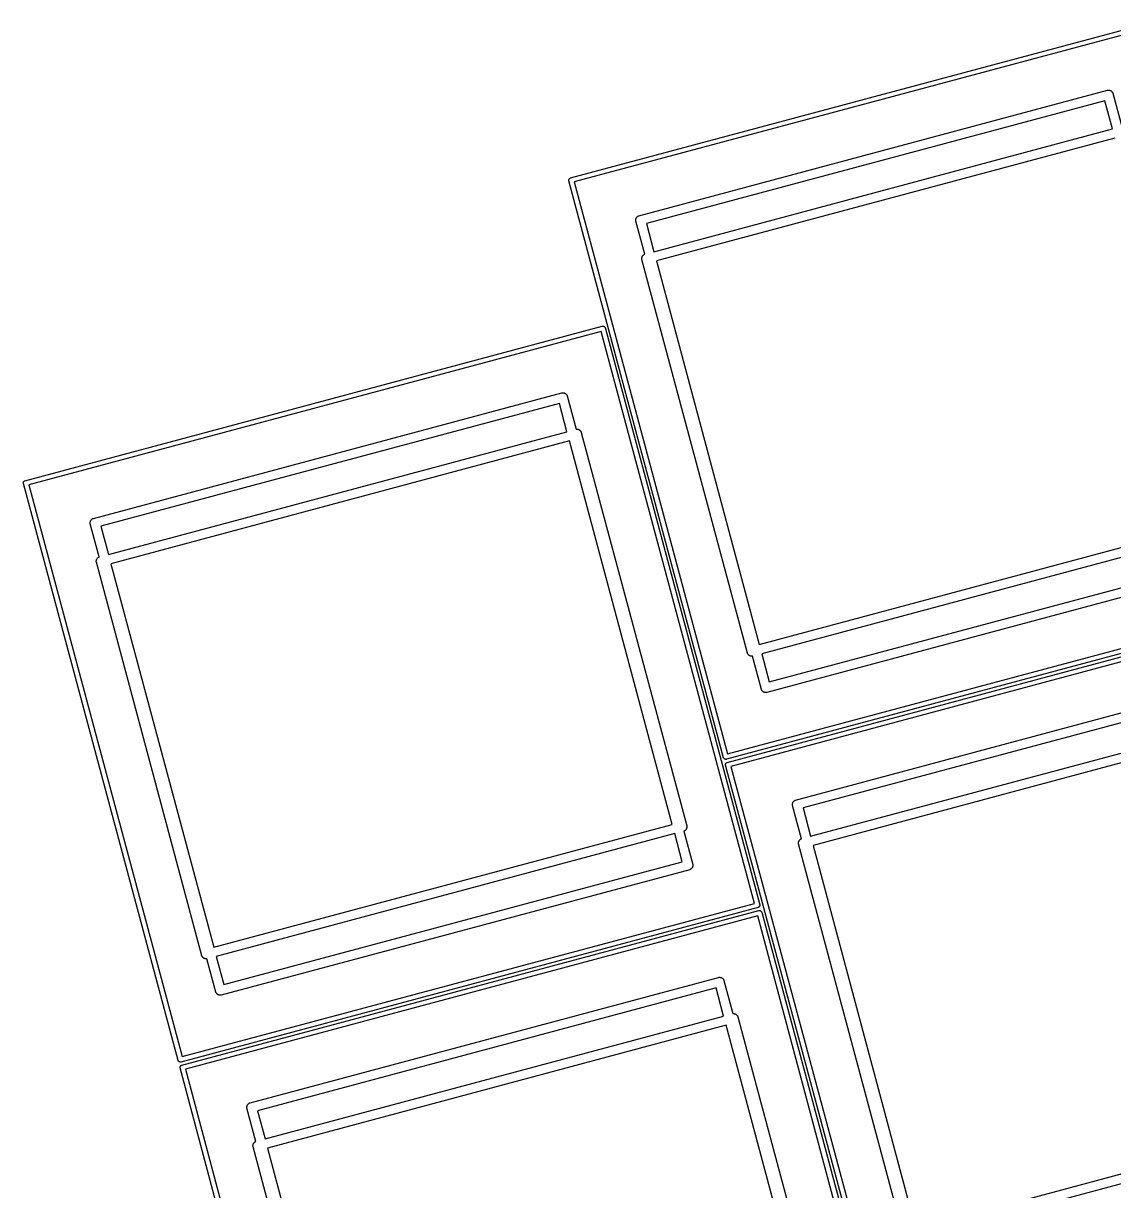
# Model space of a CAD drawing. Extents: x -24 to 329, y -138 to -2.
# Drawn here: x 166.77 to 201.08, y -58.55 to -21.79 of the extents above; entities that cross this region are included whole.
import ezdxf

# ---------------------------------------------------------------- set-up
doc = ezdxf.new("R2010")
doc.units = 0
doc.header["$MEASUREMENT"] = 0
doc.layers.add('BLACK', color=7, linetype='CONTINUOUS')

msp = doc.modelspace()

# ---------------------------------------------------------------- linework, layer by layer
at = {"layer": 'BLACK', "linetype": 'CONTINUOUS'}
for p, q in [((183.986, -26.6615), (202.155, -21.7933)), ((202.114, -21.9619), (184.106, -26.7872)), ((186.139, -27.8491), (200.885, -23.8979)), ((200.805, -24.2299), (186.374, -28.0967)), ((201.043, -25.1185), (200.805, -24.2299)), ((200.885, -23.8979), (200.898, -23.8944)), ((200.885, -23.8979), (200.885, -23.8979)), ((200.898, -23.8944), (200.911, -23.8956)), ((200.911, -23.8956), (200.924, -23.8945)), ((200.924, -23.8945), (200.937, -23.8979)), ((200.937, -23.8979), (200.95, -23.8991)), ((200.95, -23.8991), (200.962, -23.9047)), ((200.962, -23.9047), (200.975, -23.9081)), ((200.975, -23.9081), (200.986, -23.9158)), ((200.986, -23.9158), (200.998, -23.9214)), ((200.998, -23.9214), (201.008, -23.9308)), ((201.008, -23.9308), (201.018, -23.9385)), ((201.018, -23.9385), (201.026, -23.9494)), ((201.026, -23.9494), (201.036, -23.9588)), ((201.036, -23.9588), (201.041, -23.9709)), ((201.041, -23.9709), (201.049, -23.9818)), ((201.049, -23.9818), (201.052, -23.9947)), ((201.052, -23.9947), (201.052, -23.9947)), ((201.052, -23.9947), (201.333, -25.0409)), ((186.612, -28.9853), (201.043, -25.1185)), ((201.12, -25.4083), (186.69, -29.2751)), ((183.935, -26.7266), (183.937, -26.7201)), ((183.936, -26.7333), (183.935, -26.7266)), ((183.935, -26.7401), (183.936, -26.7333)), ((183.937, -26.7466), (183.935, -26.7401)), ((183.937, -26.7201), (183.938, -26.7133)), ((188.805, -44.915), (183.937, -26.7466)), ((183.937, -26.7466), (183.937, -26.7466)), ((183.938, -26.7133), (183.941, -26.7072)), ((183.941, -26.7072), (183.942, -26.7006)), ((183.942, -26.7006), (183.946, -26.6951)), ((183.946, -26.6951), (183.949, -26.689)), ((183.949, -26.689), (183.954, -26.6842)), ((183.954, -26.6842), (183.958, -26.6786)), ((183.958, -26.6786), (183.963, -26.6748)), ((183.963, -26.6748), (183.968, -26.67)), ((183.968, -26.67), (183.974, -26.6671)), ((183.974, -26.6671), (183.98, -26.6632)), ((183.98, -26.6632), (183.986, -26.6615)), ((183.986, -26.6615), (183.986, -26.6615)), ((184.106, -26.7872), (188.931, -44.7956)), ((186.049, -27.9391), (186.052, -27.9262)), ((186.052, -27.9262), (186.06, -27.9153)), ((186.06, -27.9153), (186.065, -27.9032)), ((186.065, -27.9032), (186.075, -27.8938)), ((186.075, -27.8938), (186.082, -27.8829)), ((186.082, -27.8829), (186.093, -27.8752)), ((186.093, -27.8752), (186.103, -27.8658)), ((186.103, -27.8658), (186.115, -27.8602)), ((186.115, -27.8602), (186.126, -27.8525)), ((186.126, -27.8525), (186.139, -27.8491)), ((186.139, -27.8491), (186.139, -27.8491)), ((186.038, -27.9773), (186.042, -27.9644)), ((186.04, -27.9906), (186.038, -27.9773)), ((186.038, -28.0039), (186.04, -27.9906)), ((186.042, -28.0167), (186.038, -28.0039)), ((186.042, -27.9644), (186.043, -27.9512)), ((186.322, -29.0629), (186.042, -28.0167)), ((186.042, -28.0167), (186.042, -28.0167)), ((186.043, -27.9512), (186.049, -27.9391)), ((186.374, -28.0967), (186.612, -28.9853)), ((186.229, -29.1894), (186.232, -29.1765)), ((186.23, -29.2027), (186.229, -29.1894)), ((186.229, -29.2159), (186.23, -29.2027)), ((186.232, -29.2288), (186.229, -29.2159)), ((186.232, -29.1765), (186.233, -29.1632)), ((189.552, -41.618), (186.232, -29.2288)), ((186.232, -29.2288), (186.232, -29.2288)), ((186.233, -29.1632), (186.239, -29.1512)), ((186.239, -29.1512), (186.242, -29.1383)), ((186.242, -29.1383), (186.25, -29.1274)), ((186.25, -29.1274), (186.256, -29.1153)), ((186.256, -29.1153), (186.265, -29.1059)), ((186.265, -29.1059), (186.273, -29.095)), ((186.273, -29.095), (186.283, -29.0873)), ((186.283, -29.0873), (186.293, -29.0779)), ((186.293, -29.0779), (186.305, -29.0723)), ((186.305, -29.0723), (186.316, -29.0646)), ((186.316, -29.0646), (186.322, -29.0629)), ((186.69, -29.2751), (189.925, -41.3492)), ((166.818, -36.1922), (184.986, -31.324)), ((184.946, -31.4926), (166.938, -36.318)), ((189.771, -49.501), (184.946, -31.4926)), ((184.986, -31.324), (184.993, -31.3222)), ((184.986, -31.324), (184.986, -31.324)), ((184.993, -31.3222), (185, -31.3228)), ((185, -31.3228), (185.007, -31.3222)), ((185.007, -31.3222), (185.013, -31.324)), ((185.013, -31.324), (185.02, -31.3246)), ((185.02, -31.3246), (185.026, -31.3274)), ((185.026, -31.3274), (185.032, -31.3292)), ((185.032, -31.3292), (185.038, -31.3331)), ((185.038, -31.3331), (185.044, -31.3359)), ((185.044, -31.3359), (185.049, -31.3407)), ((185.049, -31.3407), (185.054, -31.3446)), ((185.054, -31.3446), (185.058, -31.3501)), ((185.058, -31.3501), (185.063, -31.3549)), ((185.063, -31.3549), (185.066, -31.3611)), ((185.066, -31.3611), (185.07, -31.3666)), ((185.07, -31.3666), (185.072, -31.3731)), ((185.072, -31.3731), (185.072, -31.3732)), ((185.072, -31.3732), (189.94, -49.5416)), ((168.97, -37.3798), (183.716, -33.4286)), ((183.716, -33.4286), (183.729, -33.4252)), ((183.716, -33.4286), (183.716, -33.4286)), ((183.729, -33.4252), (183.743, -33.4263)), ((183.743, -33.4263), (183.756, -33.4252)), ((183.756, -33.4252), (183.769, -33.4286)), ((183.769, -33.4286), (183.782, -33.4298)), ((183.782, -33.4298), (183.794, -33.4354)), ((183.794, -33.4354), (183.807, -33.4389)), ((183.807, -33.4389), (183.818, -33.4465)), ((183.636, -33.7606), (169.206, -37.6274)), ((183.875, -34.6493), (183.636, -33.7606)), ((183.818, -33.4465), (183.83, -33.4521)), ((183.83, -33.4521), (183.839, -33.4616)), ((183.839, -33.4616), (183.85, -33.4692)), ((183.85, -33.4692), (183.858, -33.4801)), ((183.858, -33.4801), (183.867, -33.4895)), ((183.867, -33.4895), (183.873, -33.5016)), ((183.873, -33.5016), (183.881, -33.5125)), ((183.881, -33.5125), (183.884, -33.5254)), ((183.884, -33.5254), (183.884, -33.5254)), ((183.884, -33.5254), (184.164, -34.5716)), ((169.444, -38.516), (183.875, -34.6493)), ((184.164, -34.5716), (184.171, -34.57)), ((184.171, -34.57), (184.184, -34.5711)), ((184.184, -34.5711), (184.197, -34.57)), ((184.197, -34.57), (184.21, -34.5734)), ((184.21, -34.5734), (184.223, -34.5746)), ((184.223, -34.5746), (184.235, -34.5802)), ((184.235, -34.5802), (184.248, -34.5836)), ((184.248, -34.5836), (184.259, -34.5913)), ((184.259, -34.5913), (184.271, -34.5969)), ((184.271, -34.5969), (184.281, -34.6063)), ((184.281, -34.6063), (184.292, -34.614)), ((184.292, -34.614), (184.299, -34.6249)), ((184.299, -34.6249), (184.309, -34.6343)), ((184.309, -34.6343), (184.314, -34.6464)), ((184.314, -34.6464), (184.322, -34.6573)), ((184.322, -34.6573), (184.325, -34.6702)), ((184.325, -34.6702), (184.325, -34.6702)), ((184.325, -34.6702), (187.645, -47.0594)), ((183.952, -34.939), (169.521, -38.8058)), ((187.187, -47.0131), (183.952, -34.939)), ((166.767, -36.2573), (166.769, -36.2508)), ((166.768, -36.2641), (166.767, -36.2573)), ((166.767, -36.2708), (166.768, -36.2641)), ((166.769, -36.2774), (166.767, -36.2708)), ((166.769, -36.244), (166.772, -36.2379)), ((166.769, -36.2508), (166.769, -36.244)), ((171.637, -54.4458), (166.769, -36.2774)), ((166.769, -36.2774), (166.769, -36.2774)), ((166.772, -36.2379), (166.774, -36.2314)), ((166.774, -36.2314), (166.778, -36.2258)), ((166.778, -36.2258), (166.781, -36.2197)), ((166.781, -36.2197), (166.786, -36.2149)), ((166.786, -36.2149), (166.79, -36.2094)), ((166.79, -36.2094), (166.795, -36.2055)), ((166.795, -36.2055), (166.8, -36.2007)), ((166.8, -36.2007), (166.806, -36.1978)), ((166.806, -36.1978), (166.812, -36.1939)), ((166.812, -36.1939), (166.818, -36.1922)), ((166.818, -36.1922), (166.818, -36.1922)), ((166.938, -36.318), (171.763, -54.3263)), ((168.874, -37.4952), (168.875, -37.4819)), ((168.875, -37.4819), (168.88, -37.4698)), ((168.88, -37.4698), (168.884, -37.4569)), ((168.884, -37.4569), (168.891, -37.446)), ((168.891, -37.446), (168.897, -37.4339)), ((168.897, -37.4339), (168.906, -37.4245)), ((168.906, -37.4245), (168.914, -37.4136)), ((168.914, -37.4136), (168.925, -37.406)), ((168.925, -37.406), (168.934, -37.3965)), ((168.934, -37.3965), (168.947, -37.3909)), ((168.947, -37.3909), (168.957, -37.3833)), ((168.957, -37.3833), (168.97, -37.3798)), ((168.97, -37.3798), (168.97, -37.3798)), ((189.925, -41.3492), (204.356, -37.4824)), ((168.87, -37.508), (168.874, -37.4952)), ((168.871, -37.5213), (168.87, -37.508)), ((168.87, -37.5346), (168.871, -37.5213)), ((168.874, -37.5475), (168.87, -37.5346)), ((169.154, -38.5937), (168.874, -37.5475)), ((168.874, -37.5475), (168.874, -37.5475)), ((169.206, -37.6274), (169.444, -38.516)), ((204.433, -37.7722), (190.002, -41.6389)), ((169.06, -38.7201), (169.064, -38.7072)), ((169.061, -38.7334), (169.06, -38.7201)), ((169.06, -38.7467), (169.061, -38.7334)), ((169.064, -38.7595), (169.06, -38.7467)), ((169.064, -38.7072), (169.065, -38.694)), ((172.383, -51.1487), (169.064, -38.7595)), ((169.064, -38.7595), (169.064, -38.7595)), ((169.065, -38.694), (169.071, -38.6819)), ((169.071, -38.6819), (169.074, -38.669)), ((169.074, -38.669), (169.082, -38.6581)), ((169.082, -38.6581), (169.087, -38.646)), ((169.087, -38.646), (169.097, -38.6366)), ((169.097, -38.6366), (169.104, -38.6257)), ((169.104, -38.6257), (169.115, -38.618)), ((169.115, -38.618), (169.125, -38.6086)), ((169.125, -38.6086), (169.137, -38.603)), ((169.137, -38.603), (169.148, -38.5953)), ((169.148, -38.5953), (169.154, -38.5937)), ((169.521, -38.8058), (172.757, -50.8799)), ((204.907, -38.9084), (190.161, -42.8596)), ((190.241, -42.5276), (204.671, -38.6608)), ((188.931, -44.7956), (206.939, -39.9702)), ((207.059, -40.096), (188.891, -44.9642)), ((188.917, -45.0624), (207.085, -40.1941)), ((207.045, -40.3628), (189.036, -45.1881)), ((189.555, -41.6309), (189.552, -41.618)), ((189.552, -41.618), (189.552, -41.618)), ((189.563, -41.6418), (189.555, -41.6309)), ((189.568, -41.6539), (189.563, -41.6418)), ((189.578, -41.6633), (189.568, -41.6539)), ((189.585, -41.6742), (189.578, -41.6633)), ((189.596, -41.6819), (189.585, -41.6742)), ((189.606, -41.6913), (189.596, -41.6819)), ((189.618, -41.6969), (189.606, -41.6913)), ((189.629, -41.7046), (189.618, -41.6969)), ((189.642, -41.708), (189.629, -41.7046)), ((189.654, -41.7136), (189.642, -41.708)), ((189.667, -41.7148), (189.654, -41.7136)), ((189.68, -41.7182), (189.667, -41.7148)), ((189.693, -41.7171), (189.68, -41.7182)), ((189.706, -41.7182), (189.693, -41.7171)), ((189.713, -41.7166), (189.706, -41.7182)), ((189.993, -42.7628), (189.713, -41.7166)), ((190.002, -41.6389), (190.241, -42.5276)), ((191.069, -46.25), (205.815, -42.2988)), ((205.735, -42.6308), (191.304, -46.4975)), ((189.996, -42.7757), (189.993, -42.7628)), ((189.993, -42.7628), (189.993, -42.7628)), ((190.004, -42.7866), (189.996, -42.7757)), ((190.01, -42.7987), (190.004, -42.7866)), ((190.019, -42.8081), (190.01, -42.7987)), ((190.027, -42.819), (190.019, -42.8081)), ((190.038, -42.8266), (190.027, -42.819)), ((190.047, -42.8361), (190.038, -42.8266)), ((190.059, -42.8417), (190.047, -42.8361)), ((190.07, -42.8493), (190.059, -42.8417)), ((190.083, -42.8528), (190.07, -42.8493)), ((190.095, -42.8584), (190.083, -42.8528)), ((190.108, -42.8596), (190.095, -42.8584)), ((190.121, -42.863), (190.108, -42.8596)), ((190.134, -42.8619), (190.121, -42.863)), ((190.148, -42.863), (190.134, -42.8619)), ((190.161, -42.8596), (190.148, -42.863)), ((190.161, -42.8596), (190.161, -42.8596)), ((191.542, -47.3862), (205.973, -43.5194)), ((206.051, -43.8092), (191.62, -47.676)), ((188.805, -44.9151), (188.805, -44.915)), ((188.807, -44.9216), (188.805, -44.9151)), ((188.811, -44.9271), (188.807, -44.9216)), ((188.814, -44.9333), (188.811, -44.9271)), ((188.819, -44.9381), (188.814, -44.9333)), ((188.823, -44.9436), (188.819, -44.9381)), ((188.828, -44.9475), (188.823, -44.9436)), ((188.833, -44.9523), (188.828, -44.9475)), ((188.839, -44.9551), (188.833, -44.9523)), ((188.845, -44.959), (188.839, -44.9551)), ((188.851, -44.9608), (188.845, -44.959)), ((188.857, -44.9636), (188.851, -44.9608)), ((188.864, -44.9642), (188.857, -44.9636)), ((188.871, -44.966), (188.864, -44.9642)), ((188.866, -45.1275), (188.868, -45.121)), ((188.867, -45.1342), (188.866, -45.1275)), ((188.866, -45.141), (188.867, -45.1342)), ((188.868, -45.1475), (188.866, -45.141)), ((188.868, -45.1142), (188.871, -45.1081)), ((188.868, -45.121), (188.868, -45.1142)), ((193.736, -63.3159), (188.868, -45.1475)), ((188.868, -45.1475), (188.868, -45.1475)), ((188.877, -44.9654), (188.871, -44.966)), ((188.871, -45.1081), (188.873, -45.1015)), ((188.873, -45.1015), (188.877, -45.096)), ((188.884, -44.966), (188.877, -44.9654)), ((188.877, -45.096), (188.88, -45.0899)), ((188.88, -45.0899), (188.884, -45.0851)), ((188.891, -44.9642), (188.884, -44.966)), ((188.884, -45.0851), (188.888, -45.0795)), ((188.888, -45.0795), (188.894, -45.0756)), ((188.891, -44.9642), (188.891, -44.9642)), ((188.894, -45.0756), (188.899, -45.0709)), ((188.899, -45.0709), (188.905, -45.068)), ((188.905, -45.068), (188.91, -45.0641)), ((188.91, -45.0641), (188.917, -45.0624)), ((188.917, -45.0624), (188.917, -45.0624)), ((189.036, -45.1881), (193.862, -63.1965)), ((190.99, -46.3162), (190.996, -46.3041)), ((190.996, -46.3041), (191.005, -46.2947)), ((191.005, -46.2947), (191.013, -46.2838)), ((191.013, -46.2838), (191.024, -46.2761)), ((191.024, -46.2761), (191.033, -46.2667)), ((191.033, -46.2667), (191.045, -46.2611)), ((191.045, -46.2611), (191.056, -46.2534)), ((191.056, -46.2534), (191.069, -46.25)), ((191.069, -46.25), (191.069, -46.25)), ((190.969, -46.3782), (190.972, -46.3653)), ((190.97, -46.3915), (190.969, -46.3782)), ((190.969, -46.4047), (190.97, -46.3915)), ((190.972, -46.4176), (190.969, -46.4047)), ((190.972, -46.3653), (190.973, -46.3521)), ((191.253, -47.4638), (190.972, -46.4176)), ((190.972, -46.4176), (190.972, -46.4176)), ((190.973, -46.3521), (190.979, -46.34)), ((190.979, -46.34), (190.983, -46.3271)), ((190.983, -46.3271), (190.99, -46.3162)), ((191.304, -46.4975), (191.542, -47.3862)), ((172.757, -50.8799), (187.187, -47.0131)), ((187.265, -47.3029), (172.834, -51.1697)), ((187.503, -48.1916), (187.265, -47.3029)), ((187.561, -47.2236), (187.555, -47.2252)), ((187.555, -47.2252), (187.835, -48.2715)), ((187.572, -47.2159), (187.561, -47.2236)), ((187.584, -47.2103), (187.572, -47.2159)), ((187.594, -47.2009), (187.584, -47.2103)), ((187.604, -47.1932), (187.594, -47.2009)), ((187.612, -47.1823), (187.604, -47.1932)), ((187.622, -47.1729), (187.612, -47.1823)), ((187.627, -47.1608), (187.622, -47.1729)), ((187.635, -47.1499), (187.627, -47.1608)), ((187.638, -47.137), (187.635, -47.1499)), ((187.644, -47.125), (187.638, -47.137)), ((187.645, -47.1117), (187.644, -47.125)), ((187.645, -47.0594), (187.645, -47.0594)), ((187.645, -47.0594), (187.648, -47.0723)), ((187.648, -47.0988), (187.645, -47.1117)), ((187.648, -47.0723), (187.647, -47.0855)), ((187.647, -47.0855), (187.648, -47.0988)), ((191.159, -47.5903), (191.162, -47.5774)), ((191.16, -47.6035), (191.159, -47.5903)), ((191.159, -47.6168), (191.16, -47.6035)), ((191.162, -47.6297), (191.159, -47.6168)), ((191.162, -47.5774), (191.164, -47.5641)), ((194.482, -60.0189), (191.162, -47.6297)), ((191.162, -47.6297), (191.162, -47.6297)), ((191.164, -47.5641), (191.169, -47.552)), ((191.169, -47.552), (191.173, -47.5392)), ((191.173, -47.5392), (191.18, -47.5283)), ((191.18, -47.5283), (191.186, -47.5162)), ((191.186, -47.5162), (191.195, -47.5068)), ((191.195, -47.5068), (191.203, -47.4958)), ((191.203, -47.4958), (191.214, -47.4882)), ((191.214, -47.4882), (191.223, -47.4788)), ((191.223, -47.4788), (191.235, -47.4732)), ((191.235, -47.4732), (191.246, -47.4655)), ((191.246, -47.4655), (191.253, -47.4638)), ((191.62, -47.676), (194.855, -59.75)), ((187.738, -48.4391), (172.992, -52.3903)), ((173.072, -52.0583), (187.503, -48.1916)), ((187.751, -48.4357), (187.738, -48.4391)), ((187.738, -48.4391), (187.738, -48.4391)), ((187.762, -48.428), (187.751, -48.4357)), ((187.774, -48.4224), (187.762, -48.428)), ((187.784, -48.413), (187.774, -48.4224)), ((187.795, -48.4053), (187.784, -48.413)), ((187.802, -48.3944), (187.795, -48.4053)), ((187.812, -48.385), (187.802, -48.3944)), ((187.817, -48.3729), (187.812, -48.385)), ((187.825, -48.362), (187.817, -48.3729)), ((187.828, -48.3491), (187.825, -48.362)), ((187.834, -48.337), (187.828, -48.3491)), ((187.835, -48.3238), (187.834, -48.337)), ((187.835, -48.2715), (187.835, -48.2715)), ((187.835, -48.2715), (187.839, -48.2843)), ((187.839, -48.3109), (187.835, -48.3238)), ((187.839, -48.2843), (187.838, -48.2976)), ((187.838, -48.2976), (187.839, -48.3109)), ((171.763, -54.3263), (189.771, -49.501)), ((189.914, -49.6134), (189.909, -49.6182)), ((189.919, -49.6096), (189.914, -49.6134)), ((189.923, -49.604), (189.919, -49.6096)), ((189.928, -49.5992), (189.923, -49.604)), ((189.931, -49.5931), (189.928, -49.5992)), ((189.935, -49.5876), (189.931, -49.5931)), ((189.936, -49.581), (189.935, -49.5876)), ((189.939, -49.5749), (189.936, -49.581)), ((189.94, -49.5681), (189.939, -49.5749)), ((189.94, -49.5416), (189.94, -49.5416)), ((189.94, -49.5416), (189.942, -49.5481)), ((189.942, -49.5616), (189.94, -49.5681)), ((189.942, -49.5481), (189.941, -49.5549)), ((189.941, -49.5549), (189.942, -49.5616)), ((189.891, -49.6267), (171.722, -54.4949)), ((171.749, -54.5931), (189.917, -49.7249)), ((189.876, -49.8935), (171.868, -54.7188)), ((194.702, -67.9019), (189.876, -49.8935)), ((189.897, -49.625), (189.891, -49.6267)), ((189.891, -49.6267), (189.891, -49.6267)), ((189.903, -49.6211), (189.897, -49.625)), ((189.909, -49.6182), (189.903, -49.6211)), ((189.917, -49.7249), (189.924, -49.7231)), ((189.917, -49.7249), (189.917, -49.7249)), ((189.924, -49.7231), (189.93, -49.7237)), ((189.93, -49.7237), (189.937, -49.7231)), ((189.937, -49.7231), (189.944, -49.7249)), ((189.944, -49.7249), (189.95, -49.7255)), ((189.95, -49.7255), (189.956, -49.7283)), ((189.956, -49.7283), (189.963, -49.7301)), ((189.963, -49.7301), (189.969, -49.734)), ((189.969, -49.734), (189.975, -49.7368)), ((189.975, -49.7368), (189.979, -49.7416)), ((189.979, -49.7416), (189.985, -49.7455)), ((189.985, -49.7455), (189.989, -49.751)), ((189.989, -49.751), (189.994, -49.7558)), ((189.994, -49.7558), (189.997, -49.762)), ((189.997, -49.762), (190, -49.7675)), ((190, -49.7675), (190.002, -49.774)), ((190.002, -49.774), (190.002, -49.774)), ((190.002, -49.774), (194.87, -67.9425)), ((172.387, -51.1616), (172.383, -51.1487)), ((172.383, -51.1487), (172.383, -51.1487)), ((172.394, -51.1725), (172.387, -51.1616)), ((172.4, -51.1846), (172.394, -51.1725)), ((172.41, -51.194), (172.4, -51.1846)), ((172.417, -51.2049), (172.41, -51.194)), ((172.428, -51.2126), (172.417, -51.2049)), ((172.438, -51.222), (172.428, -51.2126)), ((172.45, -51.2276), (172.438, -51.222)), ((172.461, -51.2353), (172.45, -51.2276)), ((172.473, -51.2387), (172.461, -51.2353)), ((172.485, -51.2444), (172.473, -51.2387)), ((172.499, -51.2455), (172.485, -51.2444)), ((172.512, -51.249), (172.499, -51.2455)), ((172.525, -51.2478), (172.512, -51.249)), ((172.538, -51.249), (172.525, -51.2478)), ((172.544, -51.2473), (172.538, -51.249)), ((172.825, -52.2935), (172.544, -51.2473)), ((172.834, -51.1697), (173.072, -52.0583)), ((173.901, -55.7807), (188.647, -51.8295)), ((188.567, -52.1615), (174.136, -56.0283)), ((188.805, -53.0502), (188.567, -52.1615)), ((188.647, -51.8295), (188.66, -51.8261)), ((188.647, -51.8295), (188.647, -51.8295)), ((188.66, -51.8261), (188.673, -51.8272)), ((188.673, -51.8272), (188.686, -51.8261)), ((188.686, -51.8261), (188.699, -51.8295)), ((188.699, -51.8295), (188.712, -51.8307)), ((188.712, -51.8307), (188.725, -51.8363)), ((188.725, -51.8363), (188.737, -51.8398)), ((188.737, -51.8398), (188.748, -51.8474)), ((188.748, -51.8474), (188.76, -51.853)), ((188.76, -51.853), (188.77, -51.8625)), ((188.77, -51.8625), (188.781, -51.8701)), ((188.781, -51.8701), (188.788, -51.881)), ((188.788, -51.881), (188.798, -51.8904)), ((188.798, -51.8904), (188.803, -51.9025)), ((188.803, -51.9025), (188.811, -51.9134)), ((188.811, -51.9134), (188.815, -51.9263)), ((188.815, -51.9263), (188.815, -51.9263)), ((188.815, -51.9263), (189.095, -52.9725)), ((172.828, -52.3064), (172.825, -52.2935)), ((172.825, -52.2935), (172.825, -52.2935)), ((172.836, -52.3173), (172.828, -52.3064)), ((172.841, -52.3294), (172.836, -52.3173)), ((172.851, -52.3388), (172.841, -52.3294)), ((172.859, -52.3497), (172.851, -52.3388)), ((172.869, -52.3574), (172.859, -52.3497)), ((172.879, -52.3668), (172.869, -52.3574)), ((172.891, -52.3724), (172.879, -52.3668)), ((172.902, -52.3801), (172.891, -52.3724)), ((172.915, -52.3835), (172.902, -52.3801)), ((172.927, -52.3891), (172.915, -52.3835)), ((172.94, -52.3903), (172.927, -52.3891)), ((172.953, -52.3937), (172.94, -52.3903)), ((172.966, -52.3926), (172.953, -52.3937)), ((172.98, -52.3938), (172.966, -52.3926)), ((172.992, -52.3903), (172.98, -52.3938)), ((172.992, -52.3903), (172.992, -52.3903)), ((174.374, -56.9169), (188.805, -53.0502)), ((189.095, -52.9725), (189.101, -52.9708)), ((189.101, -52.9708), (189.114, -52.972)), ((189.114, -52.972), (189.128, -52.9708)), ((189.128, -52.9708), (189.141, -52.9743)), ((189.141, -52.9743), (189.154, -52.9755)), ((189.154, -52.9755), (189.166, -52.9811)), ((189.166, -52.9811), (189.179, -52.9845)), ((189.179, -52.9845), (189.19, -52.9922)), ((189.19, -52.9922), (189.202, -52.9978)), ((189.202, -52.9978), (189.211, -53.0072)), ((189.211, -53.0072), (189.222, -53.0149)), ((189.222, -53.0149), (189.23, -53.0258)), ((189.23, -53.0258), (189.239, -53.0352)), ((189.239, -53.0352), (189.245, -53.0473)), ((189.245, -53.0473), (189.252, -53.0582)), ((189.252, -53.0582), (189.256, -53.0711)), ((189.256, -53.0711), (189.256, -53.0711)), ((189.256, -53.0711), (192.576, -65.4603)), ((188.883, -53.3399), (174.452, -57.2067)), ((192.118, -65.414), (188.883, -53.3399)), ((171.639, -54.4523), (171.637, -54.4458)), ((171.637, -54.4458), (171.637, -54.4458)), ((171.643, -54.4579), (171.639, -54.4523)), ((171.646, -54.464), (171.643, -54.4579)), ((171.65, -54.4688), (171.646, -54.464)), ((171.654, -54.4743), (171.65, -54.4688)), ((171.66, -54.4782), (171.654, -54.4743)), ((171.665, -54.483), (171.66, -54.4782)), ((171.671, -54.4859), (171.665, -54.483)), ((171.676, -54.4897), (171.671, -54.4859)), ((171.683, -54.4915), (171.676, -54.4897)), ((171.689, -54.4944), (171.683, -54.4915)), ((171.696, -54.4949), (171.689, -54.4944)), ((171.702, -54.4967), (171.696, -54.4949)), ((171.698, -54.6582), (171.699, -54.6517)), ((171.698, -54.665), (171.698, -54.6582)), ((171.698, -54.6717), (171.698, -54.665)), ((171.699, -54.6782), (171.698, -54.6717)), ((171.699, -54.6517), (171.7, -54.6449)), ((176.568, -72.8467), (171.699, -54.6782)), ((171.699, -54.6782), (171.699, -54.6782)), ((171.7, -54.6449), (171.703, -54.6388)), ((171.709, -54.4961), (171.702, -54.4967)), ((171.703, -54.6388), (171.705, -54.6323)), ((171.705, -54.6323), (171.708, -54.6267)), ((171.708, -54.6267), (171.711, -54.6206)), ((171.716, -54.4967), (171.709, -54.4961)), ((171.711, -54.6206), (171.716, -54.6158)), ((171.722, -54.4949), (171.716, -54.4967)), ((171.716, -54.6158), (171.72, -54.6102)), ((171.72, -54.6102), (171.726, -54.6064)), ((171.722, -54.4949), (171.722, -54.4949)), ((171.726, -54.6064), (171.73, -54.6016)), ((171.73, -54.6016), (171.736, -54.5987)), ((171.736, -54.5987), (171.742, -54.5948)), ((171.742, -54.5948), (171.749, -54.5931)), ((171.749, -54.5931), (171.749, -54.5931)), ((171.868, -54.7188), (176.693, -72.7272)), ((173.811, -55.8707), (173.814, -55.8578)), ((173.814, -55.8578), (173.822, -55.8469)), ((173.822, -55.8469), (173.828, -55.8348)), ((173.828, -55.8348), (173.837, -55.8254)), ((173.837, -55.8254), (173.845, -55.8145)), ((173.845, -55.8145), (173.856, -55.8069)), ((173.856, -55.8069), (173.865, -55.7974)), ((173.865, -55.7974), (173.877, -55.7918)), ((173.877, -55.7918), (173.888, -55.7842)), ((173.888, -55.7842), (173.901, -55.7807)), ((173.901, -55.7807), (173.901, -55.7807)), ((173.801, -55.9089), (173.804, -55.8961)), ((173.802, -55.9222), (173.801, -55.9089)), ((173.801, -55.9355), (173.802, -55.9222)), ((173.804, -55.9483), (173.801, -55.9355)), ((173.804, -55.8961), (173.805, -55.8828)), ((174.084, -56.9946), (173.804, -55.9483)), ((173.804, -55.9483), (173.804, -55.9483)), ((173.805, -55.8828), (173.811, -55.8707)), ((174.136, -56.0283), (174.374, -56.9169)), ((194.855, -59.75), (209.286, -55.8833)), ((209.364, -56.1731), (194.933, -60.0398)), ((173.991, -57.121), (173.994, -57.1081)), ((173.992, -57.1343), (173.991, -57.121)), ((173.991, -57.1475), (173.992, -57.1343)), ((173.994, -57.1604), (173.991, -57.1475)), ((173.994, -57.1081), (173.995, -57.0949)), ((177.314, -69.5496), (173.994, -57.1604)), ((173.994, -57.1604), (173.994, -57.1604)), ((173.995, -57.0949), (174.001, -57.0828)), ((174.001, -57.0828), (174.004, -57.0699)), ((174.004, -57.0699), (174.012, -57.059)), ((174.012, -57.059), (174.018, -57.0469)), ((174.018, -57.0469), (174.027, -57.0375)), ((174.027, -57.0375), (174.035, -57.0266)), ((174.035, -57.0266), (174.046, -57.0189)), ((174.046, -57.0189), (174.055, -57.0095)), ((174.055, -57.0095), (174.067, -57.0039)), ((174.067, -57.0039), (174.078, -56.9962)), ((174.078, -56.9962), (174.084, -56.9946)), ((174.452, -57.2067), (177.687, -69.2808))]:
    msp.add_line(p, q, dxfattribs=at)

doc.saveas('drawing.dxf')
